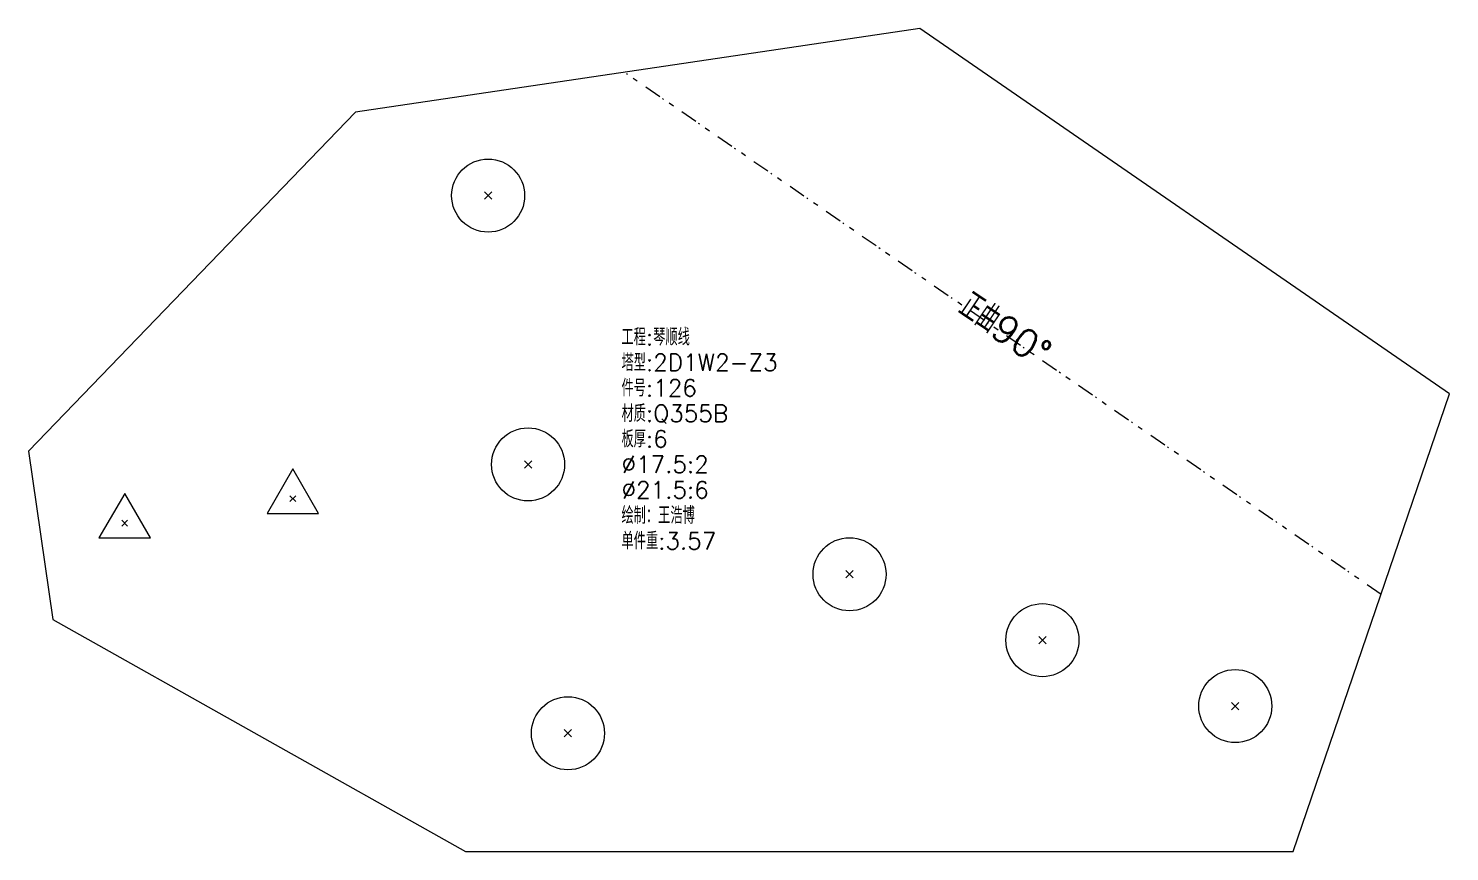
# Model space of a CAD drawing. Extents: x -580 to 8755, y 0 to 14723.
# Drawn here: x 4329.1 to 4747.5, y 14471.2 to 14713.4 of the extents above; entities that cross this region are included whole.
import ezdxf
from ezdxf.enums import TextEntityAlignment as Align

# ---------------------------------------------------------------- set-up
doc = ezdxf.new("R2010")
doc.units = 0
doc.header["$MEASUREMENT"] = 0
doc.linetypes.add('自定义线型', pattern=[12.9, 5, -3, 1.5, -2, 0.4, -1])
doc.layers.add('1', color=7, linetype='CONTINUOUS', lineweight=25)
doc.styles.get("Standard").update_dxf_attribs({"font": 'simplex.shx', "width": 0.7, "height": 3, "bigfont": 'gbhzfs.shx'})

msp = doc.modelspace()

# ---------------------------------------------------------------- linework, layer by layer
at = {"layer": '1', "color": 7, "linetype": 'Continuous', "lineweight": 18}
for p, q in [((4591.49667, 14713.43803), (4425.41061, 14688.77507)), ((4747.47633, 14605.85157), (4591.49667, 14713.43803)), ((4425.41061, 14688.77507), (4329.09893, 14588.97564)), ((4701.45694, 14471.16127), (4747.47633, 14605.85157)), ((4329.09893, 14588.97564), (4336.29576, 14539.49629)), ((4336.29576, 14539.49629), (4457.72517, 14471.16127)), ((4457.72517, 14471.16127), (4701.45694, 14471.16127))]:
    msp.add_line(p, q, dxfattribs=at)
at = {"layer": '1', "color": 190, "linetype": '自定义线型', "lineweight": 13}
msp.add_line((4727.32231, 14546.86445), (4504.5429, 14700.52582), dxfattribs=at)
at = {"layer": '1', "color": 7, "linetype": 'Continuous', "lineweight": 13}
for p, q in [((4463.36251, 14663.16642), (4465.51251, 14665.31642)), ((4465.51251, 14663.16642), (4463.36251, 14665.31642)), ((4475.11326, 14584.03413), (4477.26326, 14586.18413)), ((4477.26326, 14584.03413), (4475.11326, 14586.18413)), ((4406.91631, 14583.78121), (4399.33881, 14570.65621)), ((4414.49381, 14570.65621), (4406.91631, 14583.78121)), ((4357.43701, 14576.58438), (4349.85951, 14563.45938)), ((4365.01451, 14563.45938), (4357.43701, 14576.58438)), ((4406.04131, 14574.15621), (4407.79131, 14575.90621)), ((4407.79131, 14574.15621), (4406.04131, 14575.90621)), ((4356.56201, 14566.95938), (4358.31201, 14568.70938)), ((4358.31201, 14566.95938), (4356.56201, 14568.70938)), ((4399.33881, 14570.65621), (4414.49381, 14570.65621)), ((4349.85951, 14563.45938), (4365.01451, 14563.45938)), ((4569.75502, 14551.7043), (4571.90502, 14553.8543)), ((4571.90502, 14551.7043), (4569.75502, 14553.8543)), ((4626.53223, 14532.30515), (4628.68223, 14534.45515)), ((4628.68223, 14532.30515), (4626.53223, 14534.45515)), ((4683.30944, 14512.90599), (4685.45944, 14515.05599)), ((4685.45944, 14512.90599), (4683.30944, 14515.05599)), ((4486.86403, 14504.90183), (4489.01403, 14507.05183)), ((4489.01403, 14504.90183), (4486.86403, 14507.05183))]:
    msp.add_line(p, q, dxfattribs=at)
for centre in [(4464.43751, 14664.24142), (4476.18826, 14585.10913), (4570.83002, 14552.7793), (4627.60723, 14533.38015), (4684.38444, 14513.98099), (4487.93903, 14505.97683)]:
    msp.add_circle(centre, 10.75, dxfattribs=at)

# ---------------------------------------------------------------- texts
msp.add_text('正曲90%%d', height=8, rotation=326, dxfattribs=at).set_placement((4613.09369, 14619.57925), align=Align.BOTTOM_CENTER)
at = {"layer": '1', "color": 7, "linetype": 'Continuous', "lineweight": 18}
for s, p in [('工程:琴顺线', (4503.69189, 14618.61544)), ('塔型:2D1W2-Z3', (4503.69189, 14611.11544)), ('件号:126', (4503.69189, 14603.61544)), ('材质:Q355B', (4503.69189, 14596.11544)), ('板厚:6', (4503.69189, 14588.61544)), ('%%c17.5:2', (4503.69189, 14581.11544)), ('%%c21.5:6', (4503.69189, 14573.61544)), ('绘制：王浩博', (4503.69189, 14566.11544)), ('单件重:3.57', (4503.69189, 14558.61544))]:
    msp.add_text(s, height=5, dxfattribs=at).set_placement(p, align=Align.BOTTOM_LEFT)

doc.saveas('drawing.dxf')
